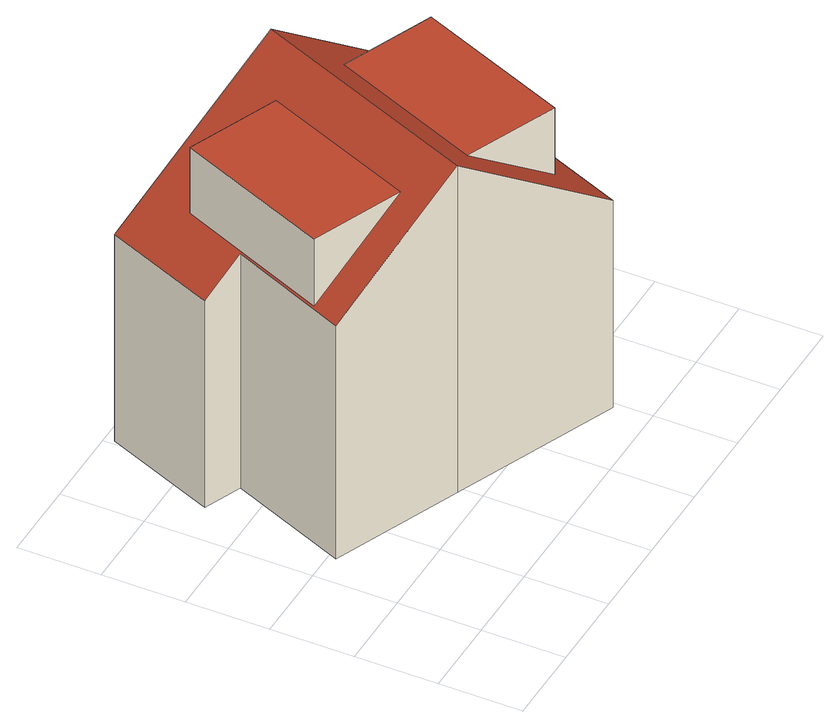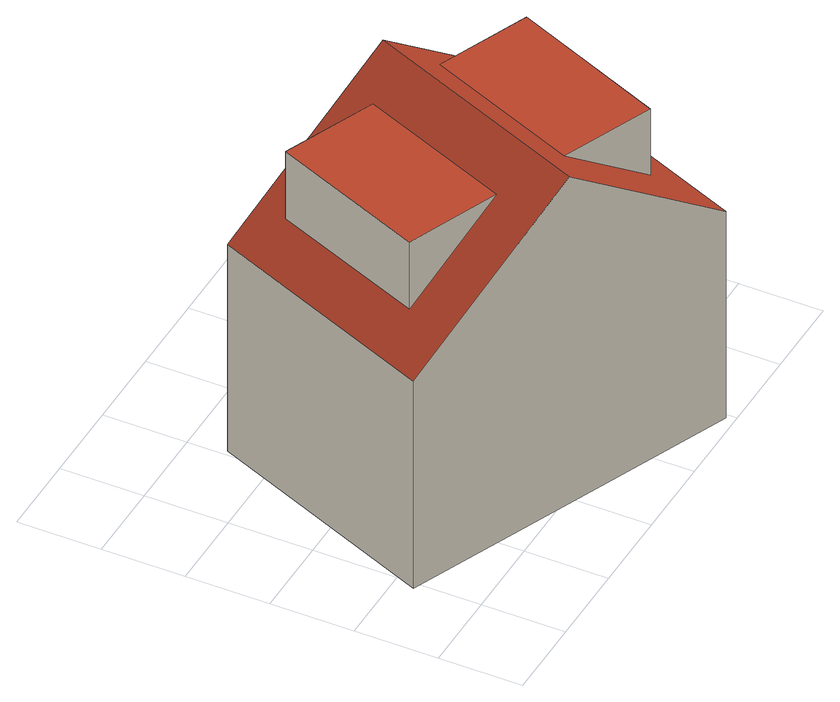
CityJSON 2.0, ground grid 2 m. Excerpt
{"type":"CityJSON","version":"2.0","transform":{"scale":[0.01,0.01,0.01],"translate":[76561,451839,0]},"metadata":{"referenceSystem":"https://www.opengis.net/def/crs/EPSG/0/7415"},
"CityObjects":{
"building1":{"type":"Building","attributes":{"Volume":381.92,"Dakoppervlakte":37.56,"Muuroppervlakte":197.55,"Vloeroppervlakte":49.43,"hoogte_Z_max_in_m_NAP":9.33,"GEB_DOEL":"woonfunctie","dateOfConstruction":"1980-01-01","measuredHeight":8.93},"children":["building1-1","building1-2"],"geometry":[{"type":"Solid","lod":"2","boundaries":[[[[0,1,2,3,4,5,6,7,8]],[[9,10,11,12],[13,14,15,16]],[[17,18,10,9,19,20,21],[22,23,24,25]],[[21,20,19,1,0,8]],[[21,8,7,17]],[[4,3,12,11]],[[5,10,18,6]],[[7,6,18,17]],[[19,9,12,3,2,1]],[[5,4,11,10]],[[16,26,27,13]],[[26,15,14,27]],[[14,13,27]],[[26,16,15]],[[28,22,25,29]],[[28,29,24,23]],[[23,22,28]],[[29,25,24]]]],"semantics":{"surfaces":[{"type":"GroundSurface"},{"type":"RoofSurface"},{"type":"WallSurface"}],"values":[[0,1,1,2,2,2,2,2,2,2,1,2,2,2,1,2,2,2]]}}]},
"building1-1":{"type":"BuildingInstallation","attributes":{"relationToConstruction":"outside"},"parents":["building1"],"geometry":[{"type":"MultiSurface","lod":"2","boundaries":[[[16,26,27,13]],[[26,15,14,27]],[[14,13,27]],[[26,16,15]]],"semantics":{"surfaces":[{"type":"RoofSurface"},{"type":"WallSurface"}],"values":[0,1,1,1]}}]},
"building1-2":{"type":"BuildingInstallation","attributes":{"relationToConstruction":"outside"},"parents":["building1"],"geometry":[{"type":"MultiSurface","lod":"2","boundaries":[[[28,22,25,29]],[[28,29,24,23]],[[23,22,28]],[[29,25,24]]],"semantics":{"surfaces":[{"type":"RoofSurface"},{"type":"WallSurface"}],"values":[0,1,1,1]}}]}
},
"vertices":[
[106,722,40],[211,978,40],[615,812,40],[1016,647,40],[788,89,40],[387,254,40],[73,383,40],[192,669,40],[100,707,40],[615,812,933],[387,254,933],[788,89,606],[1016,647,606],[658,661,860],[883,569,677],[732,199,677],[507,291,860],[192,669,680],[73,383,678],[211,978,605],[106,722,605],[100,707,605],[330,360,864],[106,452,682],[261,824,684],[483,733,864],[732,199,860],[883,569,860],[106,452,864],[261,824,864]
]}
